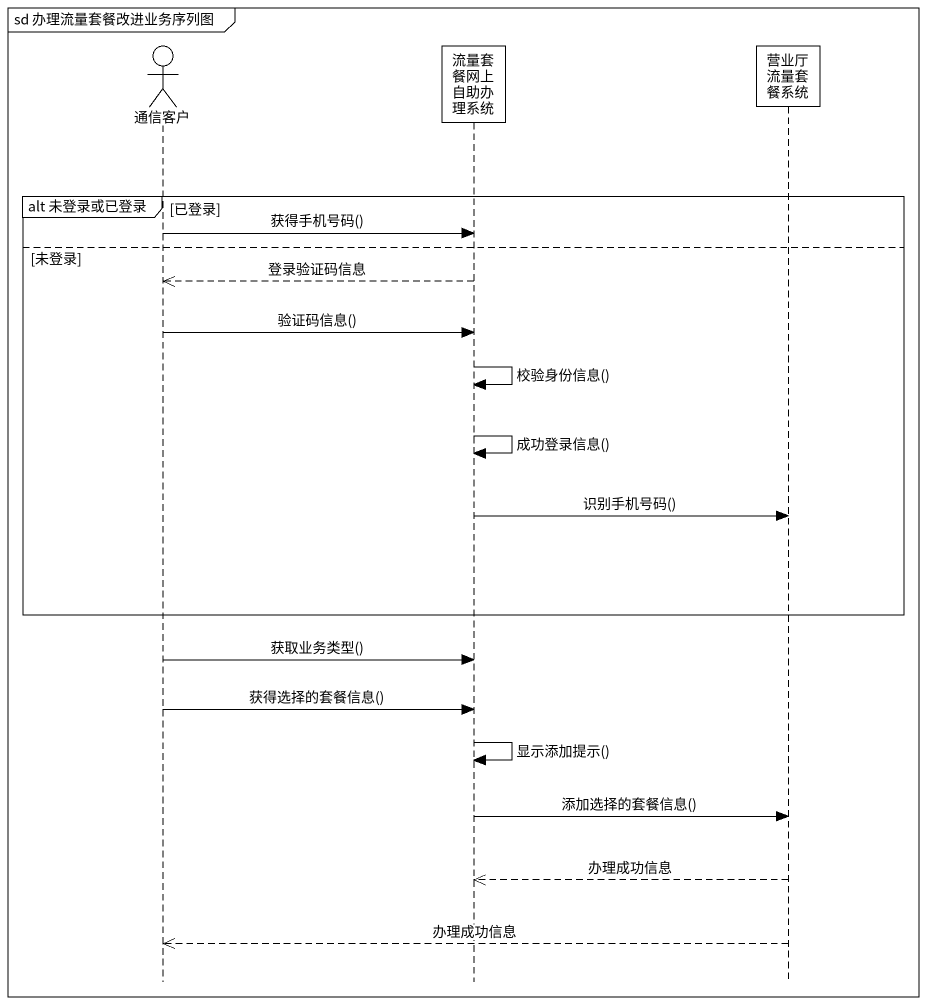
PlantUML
@startuml
mainframe sd 办理流量套餐改进业务序列图
hide footbox
actor 通信客户
participant 流量套餐网上自助办理系统
participant 营业厅流量套餐系统

group alt 未登录或已登录 [已登录]
  通信客户 -> 流量套餐网上自助办理系统 : 获得手机号码()
else 未登录
  流量套餐网上自助办理系统 -->> 通信客户 : 登录验证码信息
  通信客户 -> 流量套餐网上自助办理系统 : 验证码信息()
  流量套餐网上自助办理系统 -> 流量套餐网上自助办理系统 : 校验身份信息()
  流量套餐网上自助办理系统 -> 流量套餐网上自助办理系统 : 成功登录信息()
  流量套餐网上自助办理系统 -> 营业厅流量套餐系统 : 识别手机号码()
end
通信客户 -> 流量套餐网上自助办理系统 : 获取业务类型()
通信客户 -> 流量套餐网上自助办理系统 : 获得选择的套餐信息()
流量套餐网上自助办理系统 -> 流量套餐网上自助办理系统 : 显示添加提示()
流量套餐网上自助办理系统 -> 营业厅流量套餐系统 : 添加选择的套餐信息()
营业厅流量套餐系统 -->> 流量套餐网上自助办理系统 : 办理成功信息
营业厅流量套餐系统 -->> 通信客户 : 办理成功信息
@enduml
